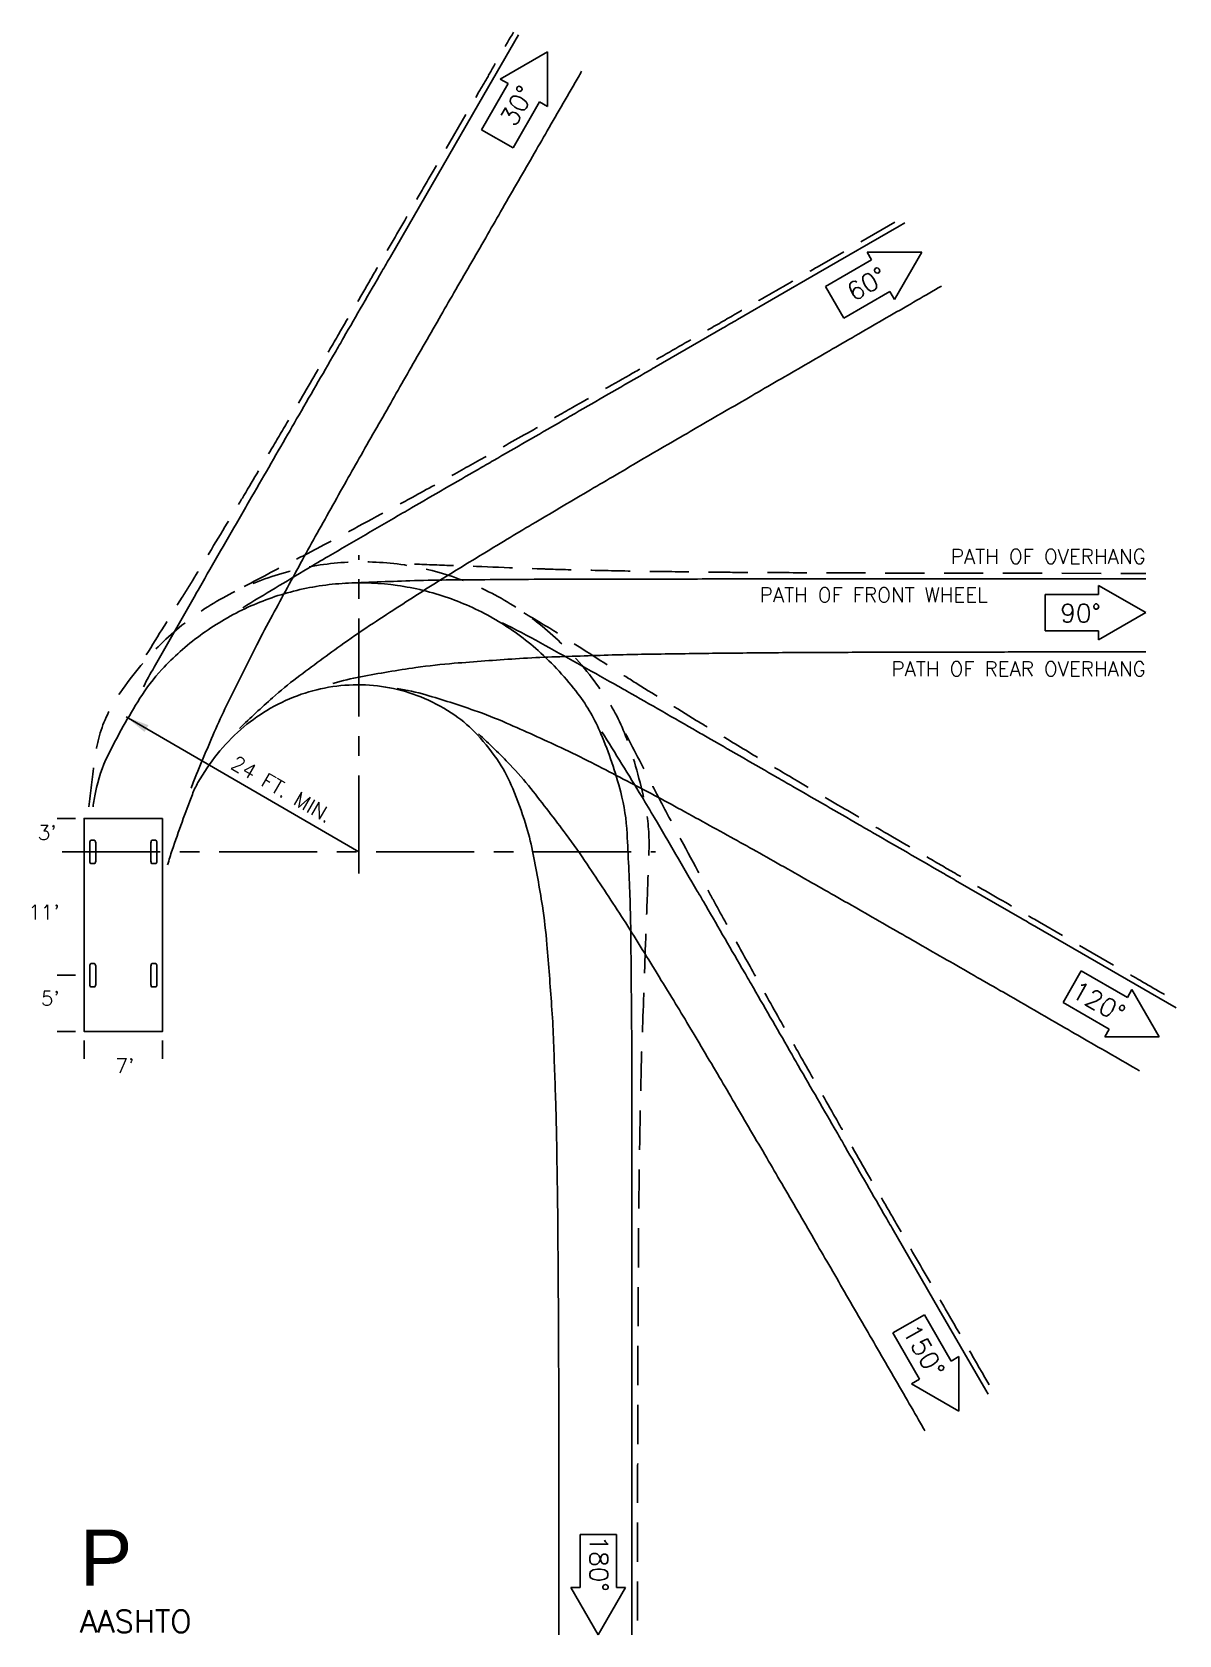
# Model space of a CAD drawing. Extents: x -29 to 73, y -70 to 73.
import ezdxf
from ezdxf.enums import TextEntityAlignment as Align

# ---------------------------------------------------------------- set-up
doc = ezdxf.new("R2010")
doc.units = 0
doc.header["$LTSCALE"] = 7
doc.header["$MEASUREMENT"] = 0
doc.linetypes.add('CENTER', pattern=[2, 1.25, -0.25, 0.25, -0.25])
doc.linetypes.add('DASHED', pattern=[0.75, 0.5, -0.25])
for name, color, linetype in [('DIMS', 1, 'CONTINUOUS'), ('OVERHANG', 2, 'DASHED'), ('TEXT', 4, 'CONTINUOUS'), ('VEHICLE', 7, 'CONTINUOUS'), ('WHEELS', 3, 'CONTINUOUS')]:
    doc.layers.add(name, color=color, linetype=linetype)
doc.styles.add('SANSSERIF', font='SAS_____.pfb', dxfattribs={"height": 2})
doc.styles.get("Standard").update_dxf_attribs({"font": 'ROMANS.shx', "height": 2})

msp = doc.modelspace()

# ---------------------------------------------------------------- linework, layer by layer
at = {"layer": 'DIMS', "linetype": 'CENTER'}
for p, q in [((0, -1.93), (0, 26.47)), ((-26.46, 0), (26.46, 0))]:
    msp.add_line(p, q, dxfattribs=at)
at = {"layer": 'DIMS'}
for p, q in [((-20.75, 12.06), (0, 0)), ((-25.26, 3), (-26.89, 3)), ((-25.26, -11), (-26.89, -11)), ((-25.26, -16), (-26.89, -16)), ((-24.5, -18.44), (-24.5, -16.81)), ((-17.5, -18.44), (-17.5, -16.81))]:
    msp.add_line(p, q, dxfattribs=at)
msp.add_solid([(-19.11, 10.7), (-18.76, 11.31), (-20.75, 12.06)], dxfattribs=at)
at = {"layer": 'OVERHANG', "flags": 128}
for points in [[(-18.96, 17.57, -0.001464), (-15.75, 22.72, 0.00391), (-14.56, 24.65, 0.000542), (-11.33, 30, 0.001625), (-10.25, 31.79, 0.00065), (-7.61, 36.24, 0.001067), (-6.01, 38.96, 0.000288), (-3.35, 43.51, 0.000496), (-1.81, 46.16, 0.000118), (1.07, 51.11, 0.00026), (2.37, 53.36, 0.000064), (5.13, 58.12, 0.000124), (6.55, 60.58), (10.72, 67.79, 0.000071), (11.64, 69.38, 0.00003), (13.8, 73.13)], [(-10.22, 23.68, -0.002329), (-5.5, 26.14, 0.004112), (-2.83, 27.54, 0.000264), (3.58, 30.99, 0.001814), (4.51, 31.49, 0.00142), (8.54, 33.71, 0.001751), (11.8, 35.54, 0.000511), (16.11, 37.97, 0.000745), (19.05, 39.64, 0.000199), (24.14, 42.54, 0.00047), (26.29, 43.78, 0.000135), (30.8, 46.37, 0.000225), (33.51, 47.93, 0.000047), (38.49, 50.79, 0.000104), (40.74, 52.09, 0.000023), (40.87, 52.17, 0), (47.95, 56.25, 0.000059), (47.99, 56.27, 0.000004), (48.46, 56.54)], [(-24.08, 4.02, -0.003333), (-23.6, 7.93, -0.025836), (-23.25, 9.9, -0.084008), (-21.7, 13.55, -0.054396), (-17.89, 18.31, -0.049022), (-13.98, 21.53, -0.049667), (-9.57, 23.89, -0.048218), (-4.67, 25.38, -0.049636), (0.28, 25.88, -0.050404), (5.31, 25.38, -0.050324), (10.14, 23.88, -0.048995), (14.57, 21.46, -0.048894), (18.45, 18.22, -0.048449), (22.02, 13.81, -0.062133), (23.99, 9.84, -0.036287), (25.58, 3.96, -0.056956), (25.88, 0.08, -0.000104), (25.7, -4.76, 0.000144), (25.57, -8.25, 0.000004), (25.29, -16.16, 0.00008), (25.27, -16.58, 0.002811), (25.17, -20.05, 0.002001), (25.07, -24.92, 0.001076), (25, -29.38, 0.00124), (24.96, -33.25, 0.000316), (24.92, -38.77, 0.000621), (24.91, -41.58, 0.000164), (24.89, -47.15, 0.000329), (24.88, -49.92, 0.000082), (24.87, -55.42, 0.000159), (24.87, -58.25), (24.86, -66.58, 0.000092), (24.86, -67.3, 0.000026), (24.86, -69.83)], [(4.96, 25.68, 0.001505), (8.52, 25.54, 0.00005), (16.4, 25.25, 0.000839), (16.87, 25.23, 0.002621), (20.48, 25.13, 0.002007), (25.21, 25.04, 0.000843), (30.03, 24.98, 0.001156), (33.55, 24.94, 0.000298), (39.07, 24.91, 0.00058), (41.9, 24.89, 0.000154), (47.46, 24.88, 0.000309), (50.24, 24.87, 0.000077), (55.75, 24.86, 0.00015), (58.58, 24.86), (66.93, 24.85, 0.000086), (67.64, 24.85, 0.000024), (70.18, 24.85)], [(14.73, 21.32, -0.010393), (17.78, 19.48, -0.001401), (22.79, 16.29, 0.00345), (24.83, 15, 0.000799), (30.1, 11.74, 0.002305), (31.94, 10.62, 0.001213), (35.68, 8.37, 0.001329), (39.1, 6.34, 0.000384), (43.91, 3.51, 0.000776), (46.29, 2.11, 0.000239), (50.91, -0.58, 0.000425), (53.5, -2.09, 0.000102), (58.29, -4.86, 0.000201), (60.72, -6.27), (67.94, -10.45, 0.000114), (69.48, -11.34, 0.000048), (73.14, -13.46)], [(23.8, 10.53, -0.002348), (26.23, 5.85, 0.004012), (27.66, 3.12, 0.000264), (31.1, -3.32, 0.001851), (31.59, -4.24, 0.00149), (33.68, -8.03, 0.001606), (35.63, -11.54, 0.000645), (38.17, -16.06, 0.001056), (39.73, -18.81, 0.000285), (42.34, -23.4, 0.000491), (43.86, -26.06, 0.000117), (46.72, -31.03, 0.000257), (48.02, -33.29, 0.000063), (50.77, -38.07, 0.000122), (52.18, -40.52, 0.000027), (52.3, -40.74, 0.000001), (56.35, -47.75, 0.000069), (56.36, -47.77, 0.000003), (56.56, -48.11)]]:
    msp.add_lwpolyline(points, format="xyb", dxfattribs=at)
at = {"layer": 'TEXT'}
for p, q in [((12.62, 68.94), (16.84, 71.38)), ((16.84, 66.5), (16.84, 71.38)), ((13.32, 68.54), (12.62, 68.94)), ((10.94, 64.42), (13.32, 68.54)), ((13.76, 62.79), (16.13, 66.91)), ((16.13, 66.91), (16.84, 66.5)), ((10.94, 64.42), (13.76, 62.79)), ((45.74, 52.81), (45.34, 53.51)), ((45.34, 53.51), (50.21, 53.51)), ((47.77, 49.29), (50.21, 53.51)), ((41.62, 50.43), (45.74, 52.81)), ((41.62, 50.43), (43.25, 47.61)), ((43.25, 47.61), (47.37, 49.99)), ((47.37, 49.99), (47.77, 49.29)), ((61.2, 22.97), (61.2, 19.72)), ((61.2, 22.97), (65.96, 22.97)), ((65.96, 22.97), (65.96, 23.78)), ((65.96, 23.78), (70.18, 21.35)), ((65.96, 18.91), (70.18, 21.35)), ((61.2, 19.72), (65.96, 19.72)), ((65.96, 19.72), (65.96, 18.91)), ((64.43, -10.59), (62.81, -13.41)), ((64.43, -10.59), (68.55, -12.97)), ((68.55, -12.97), (68.95, -12.27)), ((68.95, -12.27), (71.39, -16.49)), ((62.81, -13.41), (66.92, -15.79)), ((66.92, -15.79), (66.52, -16.49)), ((66.52, -16.49), (71.39, -16.49)), ((50.44, -41.28), (47.63, -42.9)), ((50.44, -41.28), (52.82, -45.4)), ((47.63, -42.9), (50, -47.02)), ((52.82, -45.4), (53.52, -44.99)), ((53.52, -44.99), (53.52, -49.86)), ((50, -47.02), (49.3, -47.43)), ((49.3, -47.43), (53.52, -49.86)), ((22.98, -60.86), (19.73, -60.86)), ((19.73, -60.86), (19.73, -65.61)), ((22.98, -60.86), (22.98, -65.61)), ((19.73, -65.61), (18.92, -65.61)), ((18.92, -65.61), (21.36, -69.83)), ((23.8, -65.61), (21.36, -69.83)), ((22.98, -65.61), (23.8, -65.61))]:
    msp.add_line(p, q, dxfattribs=at)
at = {"layer": 'VEHICLE'}
msp.add_lwpolyline([(-17.5, 3), (-17.5, -16), (-24.5, -16), (-24.5, 3)], close=True, dxfattribs=at)
for points in [[(-23.46, -0.75, -0.14), (-23.53, -1.03, -0.24), (-23.56, -1.04), (-23.9, -1.04, -0.24), (-23.93, -1.03, -0.14), (-24, -0.75), (-24, 0.75, -0.14), (-23.93, 1.03, -0.24), (-23.9, 1.04), (-23.56, 1.04, -0.24), (-23.53, 1.03, -0.14), (-23.46, 0.75)], [(-18, -0.75, -0.14), (-18.07, -1.03, -0.24), (-18.1, -1.04), (-18.44, -1.04, -0.24), (-18.48, -1.03, -0.14), (-18.54, -0.75), (-18.54, 0.75, -0.14), (-18.48, 1.03, -0.24), (-18.44, 1.04), (-18.1, 1.04, -0.24), (-18.07, 1.03, -0.14), (-18, 0.75)], [(-24, -10.25, -0.14), (-23.93, -9.97, -0.24), (-23.9, -9.96), (-23.56, -9.96, -0.24), (-23.53, -9.97, -0.14), (-23.46, -10.25), (-23.46, -11.75, -0.14), (-23.53, -12.03, -0.24), (-23.56, -12.04), (-23.9, -12.04, -0.24), (-23.93, -12.03, -0.14), (-24, -11.75)], [(-18.54, -10.25, -0.14), (-18.48, -9.97, -0.24), (-18.44, -9.96), (-18.1, -9.96, -0.24), (-18.07, -9.97, -0.14), (-18, -10.25), (-18, -11.75, -0.14), (-18.07, -12.03, -0.24), (-18.1, -12.04), (-18.44, -12.04, -0.24), (-18.48, -12.03, -0.14), (-18.54, -11.75)]]:
    msp.add_lwpolyline(points, format="xyb", close=True, dxfattribs=at)
at = {"layer": 'WHEELS', "flags": 128}
for points in [[(-19.21, 14.73, -0.008737), (-18.26, 16.47, -0.000127), (-14.44, 23.16, -0.001039), (-13.98, 23.98, -0.000028), (-10.2, 30.54, -0.000232), (-9.74, 31.34, -0.000012), (-6.32, 37.27, -0.000052), (-5.54, 38.62, -0.000003), (-2.12, 44.54, -0.000012), (-1.36, 45.86, -0.000001), (2.06, 51.78, -0.000003), (2.82, 53.09), (6.99, 60.32), (11.15, 67.54), (14.24, 72.88)], [(-14.95, 5.69, -0.021194), (-14.71, 6.35, -0.005974), (-12.76, 10.97, -0.011425), (-11.65, 13.35, -0.0033), (-9.27, 18.13, -0.005851), (-7.87, 20.8, -0.001316), (-5.19, 25.75, -0.002726), (-3.88, 28.13, -0.000588), (-1.1, 33.1, -0.001269), (0.2, 35.4, -0.000277), (3.02, 40.34, -0.000594), (4.33, 42.64, -0.000131), (7.16, 47.57, -0.000279), (8.48, 49.87, -0.000061), (11.32, 54.79, -0.000131), (12.65, 57.1, -0.000029), (15.48, 62.02, -0.000061), (16.81, 64.32, -0.000014), (19.65, 69.24, -0.000005), (19.87, 69.63, -0.000006)], [(-10.35, 21.79, -0.000974), (-4.55, 25.28, -0.00313), (-2.73, 26.36, -0.000083), (3.94, 30.24, -0.000727), (4.7, 30.69, -0.000039), (10.64, 34.12, -0.000166), (12.02, 34.92, -0.000008), (17.96, 38.35, -0.000037), (19.29, 39.12, -0.000002), (25.22, 42.54, -0.000008), (26.53, 43.3, 0), (32.45, 46.72, -0.000002), (33.76, 47.48), (40.98, 51.65), (48.2, 55.81), (48.71, 56.11)], [(-10.63, 11.02, -0.013419), (-7.69, 13.76, -0.019157), (-5.52, 15.54, -0.006599), (-1.34, 18.61, -0.010708), (1.3, 20.41, -0.00249), (5.96, 23.43, -0.004957), (8.33, 24.91, -0.001045), (13.22, 27.89, -0.002288), (15.47, 29.23, -0.000496), (20.37, 32.13, -0.001067), (22.65, 33.47, -0.000234), (27.55, 36.34, -0.0005), (29.85, 37.67, -0.00011), (34.76, 40.52, -0.000234), (37.06, 41.86, -0.000052), (41.97, 44.7, -0.00011), (44.28, 46.04, -0.000024), (49.19, 48.87, -0.000052), (51.5, 50.21, -0.000001), (51.96, 50.48, -0.000024)], [(-1.29, 23.96, -0.003304), (4.55, 24.19, -0.005956), (7.8, 24.26, -0.000162), (15.64, 24.32, -0.001446), (16.52, 24.33, -0.000081), (23.38, 24.34, -0.000335), (25.05, 24.34, -0.000017), (31.91, 24.35, -0.000075), (33.48, 24.35, -0.000004), (40.33, 24.35, -0.000017), (41.86, 24.35, -0.000001), (48.71, 24.35, -0.000004), (50.22, 24.35), (58.57, 24.35), (66.92, 24.35), (70.18, 24.35)], [(-23.7, 4.02, -0.011494), (-23.48, 5.32, -0.067126), (-22.36, 8.64, -0.025531), (-19.52, 13.71, -0.045904), (-17.56, 16.28, -0.048421), (-14.16, 19.31, -0.047193), (-10.16, 21.7, -0.048957), (-5.82, 23.26, -0.048131), (-1.19, 23.97, -0.04911), (3.44, 23.77, -0.048657), (7.99, 22.67, -0.049177), (12.22, 20.71, -0.049058), (16, 17.96, -0.049092), (19.55, 14.1, -0.062698), (21.6, 10.54, -0.03514), (23.36, 5.34, -0.051407), (23.93, 1.63, -0.003595), (24.19, -4.26, -0.006587), (24.26, -7.48, -0.000199), (24.33, -15.26, -0.001623), (24.34, -16.22, -0.000093), (24.35, -23.06, -0.000378), (24.35, -24.74, -0.000019), (24.36, -31.6, -0.000085), (24.36, -33.17, -0.000004), (24.36, -40.01, -0.000019), (24.36, -41.54, -0.000001), (24.36, -48.38, -0.000004), (24.36, -49.9), (24.36, -58.24), (24.36, -66.58), (24.36, -69.83)], [(12.78, 20.44, -0.013365), (16.2, 18.66, -0.000444), (22.77, 14.99, -0.00254), (23.92, 14.34, -0.000111), (30.19, 10.75, -0.000593), (31.37, 10.07, -0.000031), (37.32, 6.64, -0.000134), (38.7, 5.85, -0.000007), (44.64, 2.42, -0.00003), (45.97, 1.65, -0.000001), (51.9, -1.77, -0.000007), (53.22, -2.53, 0), (59.15, -5.96, -0.000001), (60.45, -6.71), (67.68, -10.89), (72.89, -13.89)], [(-2.3, 15.03, -0.024933), (0.18, 15.63, -0.010901), (5.09, 16.45, -0.015728), (8.52, 16.83, -0.003799), (13.98, 17.23, -0.007222), (16.86, 17.38, -0.001482), (22.61, 17.57, -0.003301), (25.2, 17.63, -0.000708), (30.9, 17.71, -0.001533), (33.54, 17.74, -0.000334), (39.22, 17.79, -0.000717), (41.88, 17.8, -0.000157), (47.51, 17.82, -0.000328), (50.21, 17.82, -0.000082), (56.02, 17.83, -0.000188), (58.55, 17.84, -0.000031), (63.97, 17.84, -0.000057), (66.89, 17.84, -0.000005), (70.18, 17.84, -0.000038)], [(-17.05, -1.15, -0.013114), (-16.64, 0.17, -0.008519), (-14.84, 5.14, -0.038341), (-14.34, 6.2, -0.040876), (-12.62, 8.73, -0.041302), (-10.53, 10.92, -0.046748), (-8.19, 12.63, -0.044982), (-5.48, 13.94, -0.04791), (-2.69, 14.69, -0.046972), (0.24, 14.91, -0.048545), (3.1, 14.57, -0.048293), (5.86, 13.69, -0.048631), (8.56, 12.2, -0.056226), (10.58, 10.45, -0.040407), (12.52, 7.97, -0.048917), (13.73, 5.67, -0.020278), (14.87, 2.53, -0.026743), (15.5, 0.08, -0.011746), (16.37, -4.81, -0.016857), (16.78, -8.26, -0.004034), (17.2, -13.72, -0.007698), (17.36, -16.59, -0.001569), (17.56, -22.36, -0.003511), (17.63, -24.93, -0.000752), (17.72, -30.64, -0.00163), (17.75, -33.27, -0.000355), (17.79, -38.96, -0.000762), (17.81, -41.61, -0.000167), (17.83, -47.25, -0.000349), (17.84, -49.95, -0.000087), (17.85, -55.75, -0.000198), (17.85, -58.29, -0.000033), (17.85, -63.72, -0.000062), (17.85, -66.63, -0.000005), (17.85, -69.83, -0.000041)], [(3.41, 14.59, -0.032268), (5.99, 14.01, -0.013172), (10.3, 12.63, -0.019317), (13.17, 11.5, -0.005556), (18.03, 9.31, -0.009718), (20.76, 7.97, -0.002106), (25.79, 5.36, -0.004455), (28.15, 4.09, -0.000945), (33.17, 1.33, -0.002061), (35.45, 0.06, -0.000447), (40.41, -2.74, -0.000962), (42.71, -4.05, -0.000211), (47.65, -6.87, -0.00045), (49.95, -8.19, -0.000099), (54.87, -11.02, -0.000211), (57.18, -12.34, -0.000047), (62.1, -15.18, -0.000099), (64.41, -16.51, -0.000022), (69.32, -19.34, -0.000006), (69.64, -19.52, -0.00001)], [(10.67, 10.54, -0.016396), (13.5, 7.77, -0.02304), (15.35, 5.65, -0.007968), (18.5, 1.55, -0.012811), (20.36, -1.09, -0.002925), (23.43, -5.74, -0.005876), (24.91, -8.09, -0.001226), (27.92, -12.98, -0.002702), (29.26, -15.2, -0.000583), (32.17, -20.1, -0.001258), (33.51, -22.38, -0.000275), (36.38, -27.28, -0.000589), (37.72, -29.58, -0.000129), (40.57, -34.49, -0.000276), (41.91, -36.79, -0.000061), (44.75, -41.7, -0.00013), (46.09, -44.01, -0.000029), (48.93, -48.92, -0.000061), (50.26, -51.23, -0.000001), (50.49, -51.62, -0.000029)], [(21.69, 10.73, -0.001347), (25.24, 4.94, -0.004184), (26.36, 3.06, -0.00014), (30.19, -3.49, -0.000994), (30.73, -4.41, -0.000054), (34.17, -10.35, -0.000228), (34.98, -11.76, -0.000012), (38.42, -17.7, -0.000051), (39.19, -19.05, -0.000003), (42.62, -24.98, -0.000011), (43.38, -26.3, -0.000001), (46.8, -32.23, -0.000003), (47.56, -33.54), (51.74, -40.77), (55.91, -48), (56.12, -48.36)]]:
    msp.add_lwpolyline(points, format="xyb", dxfattribs=at)

# ---------------------------------------------------------------- texts
at = {"layer": 'TEXT'}
for s, height, rotation, p in [('30%%d', 1.625, 60, (13.93, 64.59)), ('60%%d', 1.625, 30, (44.15, 49.06)), ('24 FT. MIN.', 1.3, 330, (-11.54, 7.54)), ('120%%d', 1.625, 330, (63.39, -12.82)), ('150%%d', 1.625, 300, (48.44, -42.74)), ('180%%d', 1.625, 270, (20.6, -60.97))]:
    msp.add_text(s, height=height, rotation=rotation, dxfattribs=at).set_placement(p)
for s, p in [('PATH OF OVERHANG', (70.18, 25.71)), ('PATH OF FRONT WHEEL', (56.09, 22.28)), ('PATH OF REAR OVERHANG', (70.18, 15.68)), ("3'", (-26.96, 1.08)), ("11'", (-26.69, -6.02)), ("5'", (-26.68, -13.7)), ("7'", (-20.03, -19.72))]:
    msp.add_text(s, height=1.3, dxfattribs=at).set_placement(p, align=Align.RIGHT)
for s, height, p in [('90%%d', 1.625, (62.56, 20.49)), ('AASHTO', 2, (-24.86, -69.62))]:
    msp.add_text(s, height=height, dxfattribs=at).set_placement(p)
at = {"layer": 'TEXT', "style": 'SANSSERIF'}
msp.add_text('P', height=5, dxfattribs=at).set_placement((-24.86, -65.44))

doc.saveas('drawing.dxf')
